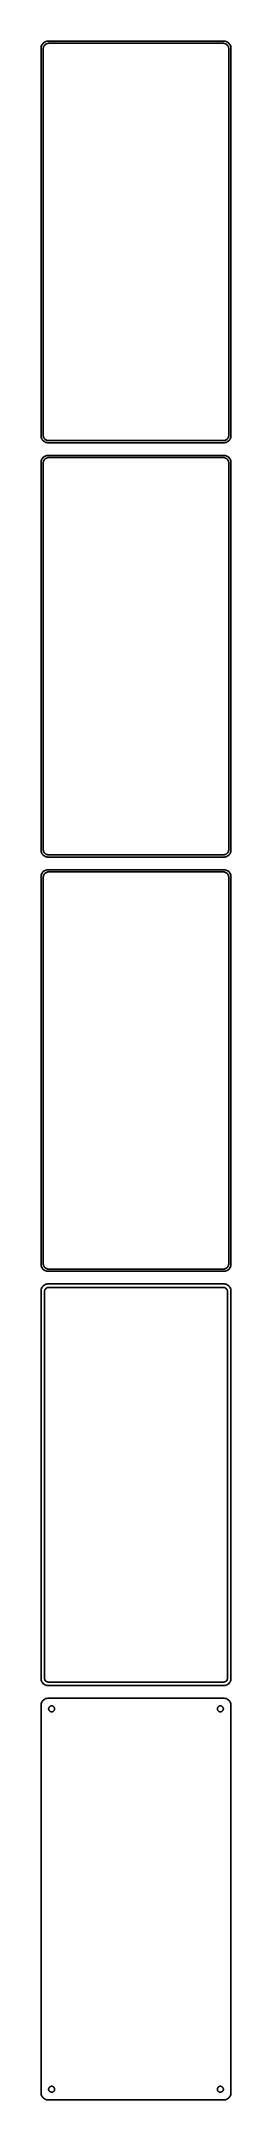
# Model space of a CAD drawing. Header units: metres. Extents: x -68 to 68, y 1328 to 2788.
import ezdxf

# ---------------------------------------------------------------- set-up
doc = ezdxf.new("R2010")
doc.units = ezdxf.units.M

msp = doc.modelspace()

# ---------------------------------------------------------------- linework, layer by layer
for p, q in [((-67.4606, 2784.13), (-67.5, 2783.5)), ((-67.5, 2783.5), (-67.5, 2508.5)), ((-67.3429, 2784.74), (-67.4606, 2784.13)), ((-67.1489, 2785.34), (-67.3429, 2784.74)), ((-66.8815, 2785.91), (-67.1489, 2785.34)), ((-66.5451, 2786.44), (-66.8815, 2785.91)), ((-66.1448, 2786.92), (-66.5451, 2786.44)), ((-65.6871, 2787.35), (-66.1448, 2786.92)), ((-66, 2783), (-65.9685, 2783.5)), ((-66, 2509), (-66, 2783)), ((-65.9685, 2783.5), (-65.8743, 2783.99)), ((-65.8743, 2783.99), (-65.7191, 2784.47)), ((-65.7191, 2784.47), (-65.5052, 2784.93)), ((-65.1791, 2787.72), (-65.6871, 2787.35)), ((-65.5052, 2784.93), (-65.2361, 2785.35)), ((-65.2361, 2785.35), (-64.9159, 2785.74)), ((-64.6289, 2788.02), (-65.1791, 2787.72)), ((-64.9159, 2785.74), (-64.5497, 2786.08)), ((-64.0451, 2788.26), (-64.6289, 2788.02)), ((-64.5497, 2786.08), (-64.1433, 2786.38)), ((-64.1433, 2786.38), (-63.7031, 2786.62)), ((-63.4369, 2788.41), (-64.0451, 2788.26)), ((-63.7031, 2786.62), (-63.2361, 2786.8)), ((-62.8139, 2788.49), (-63.4369, 2788.41)), ((-63.2361, 2786.8), (-62.7495, 2786.93)), ((62.8139, 2788.49), (-62.8139, 2788.49)), ((-62.7495, 2786.93), (-62.2512, 2786.99)), ((-62.2512, 2786.99), (62.2512, 2786.99)), ((62.2512, 2786.99), (62.7495, 2786.93)), ((62.7495, 2786.93), (63.2361, 2786.8)), ((63.4369, 2788.41), (62.8139, 2788.49)), ((63.2361, 2786.8), (63.7031, 2786.62)), ((64.0451, 2788.26), (63.4369, 2788.41)), ((63.7031, 2786.62), (64.1433, 2786.38)), ((64.6289, 2788.02), (64.0451, 2788.26)), ((64.1433, 2786.38), (64.5497, 2786.08)), ((64.5497, 2786.08), (64.9159, 2785.74)), ((65.1791, 2787.72), (64.6289, 2788.02)), ((64.9159, 2785.74), (65.2361, 2785.35)), ((65.6871, 2787.35), (65.1791, 2787.72)), ((65.2361, 2785.35), (65.5052, 2784.93)), ((65.5052, 2784.93), (65.7191, 2784.47)), ((66.1448, 2786.92), (65.6871, 2787.35)), ((65.7191, 2784.47), (65.8743, 2783.99)), ((65.8743, 2783.99), (65.9685, 2783.5)), ((65.9685, 2783.5), (66, 2783)), ((66, 2783), (66, 2509)), ((66.5451, 2786.44), (66.1448, 2786.92)), ((66.8815, 2785.91), (66.5451, 2786.44)), ((67.1489, 2785.34), (66.8815, 2785.91)), ((67.3429, 2784.74), (67.1489, 2785.34)), ((67.4606, 2784.13), (67.3429, 2784.74)), ((67.5, 2783.5), (67.4606, 2784.13)), ((67.5, 2508.5), (67.5, 2783.5)), ((-67.5, 2508.5), (-67.4606, 2507.87)), ((-67.4606, 2507.87), (-67.3429, 2507.26)), ((-67.3429, 2507.26), (-67.1489, 2506.66)), ((-67.1489, 2506.66), (-66.8815, 2506.09)), ((-66.8815, 2506.09), (-66.5451, 2505.56)), ((-66.5451, 2505.56), (-66.1448, 2505.08)), ((-66.1448, 2505.08), (-65.6871, 2504.65)), ((-65.9685, 2508.5), (-66, 2509)), ((-65.8743, 2508.01), (-65.9685, 2508.5)), ((-65.7191, 2507.53), (-65.8743, 2508.01)), ((-65.5052, 2507.07), (-65.7191, 2507.53)), ((-65.6871, 2504.65), (-65.1791, 2504.28)), ((-65.2361, 2506.65), (-65.5052, 2507.07)), ((-64.9159, 2506.26), (-65.2361, 2506.65)), ((-65.1791, 2504.28), (-64.6289, 2503.98)), ((-64.5497, 2505.92), (-64.9159, 2506.26)), ((-64.6289, 2503.98), (-64.0451, 2503.74)), ((-64.1433, 2505.62), (-64.5497, 2505.92)), ((-63.7031, 2505.38), (-64.1433, 2505.62)), ((-64.0451, 2503.74), (-63.4369, 2503.59)), ((-63.2361, 2505.2), (-63.7031, 2505.38)), ((-63.4369, 2503.59), (-62.8139, 2503.51)), ((-62.7495, 2505.07), (-63.2361, 2505.2)), ((-62.8139, 2503.51), (62.8139, 2503.51)), ((-62.2512, 2505.01), (-62.7495, 2505.07)), ((62.2512, 2505.01), (-62.2512, 2505.01)), ((62.7495, 2505.07), (62.2512, 2505.01)), ((63.2361, 2505.2), (62.7495, 2505.07)), ((62.8139, 2503.51), (63.4369, 2503.59)), ((63.7031, 2505.38), (63.2361, 2505.2)), ((63.4369, 2503.59), (64.0451, 2503.74)), ((64.1433, 2505.62), (63.7031, 2505.38)), ((64.0451, 2503.74), (64.6289, 2503.98)), ((64.5497, 2505.92), (64.1433, 2505.62)), ((64.9159, 2506.26), (64.5497, 2505.92)), ((64.6289, 2503.98), (65.1791, 2504.28)), ((65.2361, 2506.65), (64.9159, 2506.26)), ((65.1791, 2504.28), (65.6871, 2504.65)), ((65.5052, 2507.07), (65.2361, 2506.65)), ((65.7191, 2507.53), (65.5052, 2507.07)), ((65.6871, 2504.65), (66.1448, 2505.08)), ((65.8743, 2508.01), (65.7191, 2507.53)), ((65.9685, 2508.5), (65.8743, 2508.01)), ((66, 2509), (65.9685, 2508.5)), ((66.1448, 2505.08), (66.5451, 2505.56)), ((66.5451, 2505.56), (66.8815, 2506.09)), ((66.8815, 2506.09), (67.1489, 2506.66)), ((67.1489, 2506.66), (67.3429, 2507.26)), ((67.3429, 2507.26), (67.4606, 2507.87)), ((67.4606, 2507.87), (67.5, 2508.5)), ((-67.4606, 2490.13), (-67.5, 2489.5)), ((-67.5, 2489.5), (-67.5, 2214.5)), ((-67.3429, 2490.74), (-67.4606, 2490.13)), ((-67.1489, 2491.34), (-67.3429, 2490.74)), ((-66.8815, 2491.91), (-67.1489, 2491.34)), ((-66.5451, 2492.44), (-66.8815, 2491.91)), ((-66.1448, 2492.92), (-66.5451, 2492.44)), ((-65.6871, 2493.35), (-66.1448, 2492.92)), ((-66, 2489), (-65.9685, 2489.5)), ((-66, 2215), (-66, 2489)), ((-65.9685, 2489.5), (-65.8743, 2489.99)), ((-65.8743, 2489.99), (-65.7191, 2490.47)), ((-65.7191, 2490.47), (-65.5052, 2490.93)), ((-65.1791, 2493.72), (-65.6871, 2493.35)), ((-65.5052, 2490.93), (-65.2361, 2491.35)), ((-65.2361, 2491.35), (-64.9159, 2491.74)), ((-64.6289, 2494.02), (-65.1791, 2493.72)), ((-64.9159, 2491.74), (-64.5497, 2492.08)), ((-64.0451, 2494.26), (-64.6289, 2494.02)), ((-64.5497, 2492.08), (-64.1433, 2492.38)), ((-64.1433, 2492.38), (-63.7031, 2492.62)), ((-63.4369, 2494.41), (-64.0451, 2494.26)), ((-63.7031, 2492.62), (-63.2361, 2492.8)), ((-62.8139, 2494.49), (-63.4369, 2494.41)), ((-63.2361, 2492.8), (-62.7495, 2492.93)), ((62.8139, 2494.49), (-62.8139, 2494.49)), ((-62.7495, 2492.93), (-62.2512, 2492.99)), ((-62.2512, 2492.99), (62.2512, 2492.99)), ((62.2512, 2492.99), (62.7495, 2492.93)), ((62.7495, 2492.93), (63.2361, 2492.8)), ((63.4369, 2494.41), (62.8139, 2494.49)), ((63.2361, 2492.8), (63.7031, 2492.62)), ((64.0451, 2494.26), (63.4369, 2494.41)), ((63.7031, 2492.62), (64.1433, 2492.38)), ((64.6289, 2494.02), (64.0451, 2494.26)), ((64.1433, 2492.38), (64.5497, 2492.08)), ((64.5497, 2492.08), (64.9159, 2491.74)), ((65.1791, 2493.72), (64.6289, 2494.02)), ((64.9159, 2491.74), (65.2361, 2491.35)), ((65.6871, 2493.35), (65.1791, 2493.72)), ((65.2361, 2491.35), (65.5052, 2490.93)), ((65.5052, 2490.93), (65.7191, 2490.47)), ((66.1448, 2492.92), (65.6871, 2493.35)), ((65.7191, 2490.47), (65.8743, 2489.99)), ((65.8743, 2489.99), (65.9685, 2489.5)), ((65.9685, 2489.5), (66, 2489)), ((66, 2489), (66, 2215)), ((66.5451, 2492.44), (66.1448, 2492.92)), ((66.8815, 2491.91), (66.5451, 2492.44)), ((67.1489, 2491.34), (66.8815, 2491.91)), ((67.3429, 2490.74), (67.1489, 2491.34)), ((67.4606, 2490.13), (67.3429, 2490.74)), ((67.5, 2489.5), (67.4606, 2490.13)), ((67.5, 2214.5), (67.5, 2489.5)), ((-67.5, 2214.5), (-67.4606, 2213.87)), ((-67.4606, 2213.87), (-67.3429, 2213.26)), ((-67.3429, 2213.26), (-67.1489, 2212.66)), ((-67.1489, 2212.66), (-66.8815, 2212.09)), ((-66.8815, 2212.09), (-66.5451, 2211.56)), ((-66.5451, 2211.56), (-66.1448, 2211.08)), ((-66.1448, 2211.08), (-65.6871, 2210.65)), ((-65.9685, 2214.5), (-66, 2215)), ((-65.8743, 2214.01), (-65.9685, 2214.5)), ((-65.7191, 2213.53), (-65.8743, 2214.01)), ((-65.5052, 2213.07), (-65.7191, 2213.53)), ((-65.6871, 2210.65), (-65.1791, 2210.28)), ((-65.2361, 2212.65), (-65.5052, 2213.07)), ((-64.9159, 2212.26), (-65.2361, 2212.65)), ((-65.1791, 2210.28), (-64.6289, 2209.98)), ((-64.5497, 2211.92), (-64.9159, 2212.26)), ((-64.6289, 2209.98), (-64.0451, 2209.74)), ((-64.1433, 2211.62), (-64.5497, 2211.92)), ((-63.7031, 2211.38), (-64.1433, 2211.62)), ((-64.0451, 2209.74), (-63.4369, 2209.59)), ((-63.2361, 2211.2), (-63.7031, 2211.38)), ((-63.4369, 2209.59), (-62.8139, 2209.51)), ((-62.7495, 2211.07), (-63.2361, 2211.2)), ((-62.8139, 2209.51), (62.8139, 2209.51)), ((-62.2512, 2211.01), (-62.7495, 2211.07)), ((62.2512, 2211.01), (-62.2512, 2211.01)), ((62.7495, 2211.07), (62.2512, 2211.01)), ((63.2361, 2211.2), (62.7495, 2211.07)), ((62.8139, 2209.51), (63.4369, 2209.59)), ((63.7031, 2211.38), (63.2361, 2211.2)), ((63.4369, 2209.59), (64.0451, 2209.74)), ((64.1433, 2211.62), (63.7031, 2211.38)), ((64.0451, 2209.74), (64.6289, 2209.98)), ((64.5497, 2211.92), (64.1433, 2211.62)), ((64.9159, 2212.26), (64.5497, 2211.92)), ((64.6289, 2209.98), (65.1791, 2210.28)), ((65.2361, 2212.65), (64.9159, 2212.26)), ((65.1791, 2210.28), (65.6871, 2210.65)), ((65.5052, 2213.07), (65.2361, 2212.65)), ((65.7191, 2213.53), (65.5052, 2213.07)), ((65.6871, 2210.65), (66.1448, 2211.08)), ((65.8743, 2214.01), (65.7191, 2213.53)), ((65.9685, 2214.5), (65.8743, 2214.01)), ((66, 2215), (65.9685, 2214.5)), ((66.1448, 2211.08), (66.5451, 2211.56)), ((66.5451, 2211.56), (66.8815, 2212.09)), ((66.8815, 2212.09), (67.1489, 2212.66)), ((67.1489, 2212.66), (67.3429, 2213.26)), ((67.3429, 2213.26), (67.4606, 2213.87)), ((67.4606, 2213.87), (67.5, 2214.5)), ((-67.4606, 2196.13), (-67.5, 2195.5)), ((-67.5, 2195.5), (-67.5, 1920.5)), ((-67.3429, 2196.74), (-67.4606, 2196.13)), ((-67.1489, 2197.34), (-67.3429, 2196.74)), ((-66.8815, 2197.91), (-67.1489, 2197.34)), ((-66.5451, 2198.44), (-66.8815, 2197.91)), ((-66.1448, 2198.92), (-66.5451, 2198.44)), ((-65.6871, 2199.35), (-66.1448, 2198.92)), ((-66, 2195), (-65.9685, 2195.5)), ((-66, 1921), (-66, 2195)), ((-65.9685, 2195.5), (-65.8743, 2195.99)), ((-65.8743, 2195.99), (-65.7191, 2196.47)), ((-65.7191, 2196.47), (-65.5052, 2196.93)), ((-65.1791, 2199.72), (-65.6871, 2199.35)), ((-65.5052, 2196.93), (-65.2361, 2197.35)), ((-65.2361, 2197.35), (-64.9159, 2197.74)), ((-64.6289, 2200.02), (-65.1791, 2199.72)), ((-64.9159, 2197.74), (-64.5497, 2198.08)), ((-64.0451, 2200.26), (-64.6289, 2200.02)), ((-64.5497, 2198.08), (-64.1433, 2198.38)), ((-64.1433, 2198.38), (-63.7031, 2198.62)), ((-63.4369, 2200.41), (-64.0451, 2200.26)), ((-63.7031, 2198.62), (-63.2361, 2198.8)), ((-62.8139, 2200.49), (-63.4369, 2200.41)), ((-63.2361, 2198.8), (-62.7495, 2198.93)), ((62.8139, 2200.49), (-62.8139, 2200.49)), ((-62.7495, 2198.93), (-62.2512, 2198.99)), ((-62.2512, 2198.99), (62.2512, 2198.99)), ((62.2512, 2198.99), (62.7495, 2198.93)), ((62.7495, 2198.93), (63.2361, 2198.8)), ((63.4369, 2200.41), (62.8139, 2200.49)), ((63.2361, 2198.8), (63.7031, 2198.62)), ((64.0451, 2200.26), (63.4369, 2200.41)), ((63.7031, 2198.62), (64.1433, 2198.38)), ((64.6289, 2200.02), (64.0451, 2200.26)), ((64.1433, 2198.38), (64.5497, 2198.08)), ((64.5497, 2198.08), (64.9159, 2197.74)), ((65.1791, 2199.72), (64.6289, 2200.02)), ((64.9159, 2197.74), (65.2361, 2197.35)), ((65.6871, 2199.35), (65.1791, 2199.72)), ((65.2361, 2197.35), (65.5052, 2196.93)), ((65.5052, 2196.93), (65.7191, 2196.47)), ((66.1448, 2198.92), (65.6871, 2199.35)), ((65.7191, 2196.47), (65.8743, 2195.99)), ((65.8743, 2195.99), (65.9685, 2195.5)), ((65.9685, 2195.5), (66, 2195)), ((66, 2195), (66, 1921)), ((66.5451, 2198.44), (66.1448, 2198.92)), ((66.8815, 2197.91), (66.5451, 2198.44)), ((67.1489, 2197.34), (66.8815, 2197.91)), ((67.3429, 2196.74), (67.1489, 2197.34)), ((67.4606, 2196.13), (67.3429, 2196.74)), ((67.5, 2195.5), (67.4606, 2196.13)), ((67.5, 1920.5), (67.5, 2195.5)), ((-67.5, 1920.5), (-67.4606, 1919.87)), ((-67.4606, 1919.87), (-67.3429, 1919.26)), ((-67.3429, 1919.26), (-67.1489, 1918.66)), ((-67.1489, 1918.66), (-66.8815, 1918.09)), ((-66.8815, 1918.09), (-66.5451, 1917.56)), ((-66.5451, 1917.56), (-66.1448, 1917.08)), ((-66.1448, 1917.08), (-65.6871, 1916.65)), ((-65.9685, 1920.5), (-66, 1921)), ((-65.8743, 1920.01), (-65.9685, 1920.5)), ((-65.7191, 1919.53), (-65.8743, 1920.01)), ((-65.5052, 1919.07), (-65.7191, 1919.53)), ((-65.6871, 1916.65), (-65.1791, 1916.28)), ((-65.2361, 1918.65), (-65.5052, 1919.07)), ((-64.9159, 1918.26), (-65.2361, 1918.65)), ((-65.1791, 1916.28), (-64.6289, 1915.98)), ((-64.5497, 1917.92), (-64.9159, 1918.26)), ((-64.6289, 1915.98), (-64.0451, 1915.74)), ((-64.1433, 1917.62), (-64.5497, 1917.92)), ((-63.7031, 1917.38), (-64.1433, 1917.62)), ((-64.0451, 1915.74), (-63.4369, 1915.59)), ((-63.2361, 1917.2), (-63.7031, 1917.38)), ((-63.4369, 1915.59), (-62.8139, 1915.51)), ((-62.7495, 1917.07), (-63.2361, 1917.2)), ((-62.8139, 1915.51), (62.8139, 1915.51)), ((-62.2512, 1917.01), (-62.7495, 1917.07)), ((62.2512, 1917.01), (-62.2512, 1917.01)), ((62.7495, 1917.07), (62.2512, 1917.01)), ((63.2361, 1917.2), (62.7495, 1917.07)), ((62.8139, 1915.51), (63.4369, 1915.59)), ((63.7031, 1917.38), (63.2361, 1917.2)), ((63.4369, 1915.59), (64.0451, 1915.74)), ((64.1433, 1917.62), (63.7031, 1917.38)), ((64.0451, 1915.74), (64.6289, 1915.98)), ((64.5497, 1917.92), (64.1433, 1917.62)), ((64.9159, 1918.26), (64.5497, 1917.92)), ((64.6289, 1915.98), (65.1791, 1916.28)), ((65.2361, 1918.65), (64.9159, 1918.26)), ((65.1791, 1916.28), (65.6871, 1916.65)), ((65.5052, 1919.07), (65.2361, 1918.65)), ((65.7191, 1919.53), (65.5052, 1919.07)), ((65.6871, 1916.65), (66.1448, 1917.08)), ((65.8743, 1920.01), (65.7191, 1919.53)), ((65.9685, 1920.5), (65.8743, 1920.01)), ((66, 1921), (65.9685, 1920.5)), ((66.1448, 1917.08), (66.5451, 1917.56)), ((66.5451, 1917.56), (66.8815, 1918.09)), ((66.8815, 1918.09), (67.1489, 1918.66)), ((67.1489, 1918.66), (67.3429, 1919.26)), ((67.3429, 1919.26), (67.4606, 1919.87)), ((67.4606, 1919.87), (67.5, 1920.5)), ((-67.4606, 1902.13), (-67.5, 1901.5)), ((-67.5, 1901.5), (-67.5, 1626.5)), ((-67.3429, 1902.74), (-67.4606, 1902.13)), ((-67.1489, 1903.34), (-67.3429, 1902.74)), ((-66.8815, 1903.91), (-67.1489, 1903.34)), ((-66.5451, 1904.44), (-66.8815, 1903.91)), ((-66.1448, 1904.92), (-66.5451, 1904.44)), ((-65.6871, 1905.35), (-66.1448, 1904.92)), ((-65.1791, 1905.72), (-65.6871, 1905.35)), ((-64.6289, 1906.02), (-65.1791, 1905.72)), ((-65.1129, 1901), (-65.0884, 1901.39)), ((-65.1129, 1627), (-65.1129, 1901)), ((-65.0884, 1901.39), (-65.0151, 1901.77)), ((-65.0151, 1901.77), (-64.8943, 1902.15)), ((-64.8943, 1902.15), (-64.7279, 1902.5)), ((-64.7279, 1902.5), (-64.5184, 1902.83)), ((-64.0451, 1906.26), (-64.6289, 1906.02)), ((-64.5184, 1902.83), (-64.2692, 1903.13)), ((-64.2692, 1903.13), (-63.9842, 1903.4)), ((-63.4369, 1906.41), (-64.0451, 1906.26)), ((-63.9842, 1903.4), (-63.668, 1903.63)), ((-63.668, 1903.63), (-63.3254, 1903.82)), ((-62.8139, 1906.49), (-63.4369, 1906.41)), ((-63.3254, 1903.82), (-62.9619, 1903.96)), ((-62.9619, 1903.96), (-62.5833, 1904.06)), ((62.8139, 1906.49), (-62.8139, 1906.49)), ((-62.5833, 1904.06), (-62.1954, 1904.11)), ((-62.1954, 1904.11), (62.1954, 1904.11)), ((62.1954, 1904.11), (62.5833, 1904.06)), ((62.5833, 1904.06), (62.9619, 1903.96)), ((63.4369, 1906.41), (62.8139, 1906.49)), ((62.9619, 1903.96), (63.3254, 1903.82)), ((63.3254, 1903.82), (63.668, 1903.63)), ((64.0451, 1906.26), (63.4369, 1906.41)), ((63.668, 1903.63), (63.9842, 1903.4)), ((63.9842, 1903.4), (64.2692, 1903.13)), ((64.6289, 1906.02), (64.0451, 1906.26)), ((64.2692, 1903.13), (64.5184, 1902.83)), ((64.5184, 1902.83), (64.7279, 1902.5)), ((65.1791, 1905.72), (64.6289, 1906.02)), ((64.7279, 1902.5), (64.8943, 1902.15)), ((64.8943, 1902.15), (65.0151, 1901.77)), ((65.0151, 1901.77), (65.0884, 1901.39)), ((65.0884, 1901.39), (65.1129, 1901)), ((65.1129, 1901), (65.1129, 1627)), ((65.6871, 1905.35), (65.1791, 1905.72)), ((66.1448, 1904.92), (65.6871, 1905.35)), ((66.5451, 1904.44), (66.1448, 1904.92)), ((66.8815, 1903.91), (66.5451, 1904.44)), ((67.1489, 1903.34), (66.8815, 1903.91)), ((67.3429, 1902.74), (67.1489, 1903.34)), ((67.4606, 1902.13), (67.3429, 1902.74)), ((67.5, 1901.5), (67.4606, 1902.13)), ((67.5, 1626.5), (67.5, 1901.5)), ((-67.5, 1626.5), (-67.4606, 1625.87)), ((-67.4606, 1625.87), (-67.3429, 1625.26)), ((-67.3429, 1625.26), (-67.1489, 1624.66)), ((-67.1489, 1624.66), (-66.8815, 1624.09)), ((-66.8815, 1624.09), (-66.5451, 1623.56)), ((-66.5451, 1623.56), (-66.1448, 1623.08)), ((-66.1448, 1623.08), (-65.6871, 1622.65)), ((-65.6871, 1622.65), (-65.1791, 1622.28)), ((-65.1791, 1622.28), (-64.6289, 1621.98)), ((-65.0884, 1626.61), (-65.1129, 1627)), ((-65.0151, 1626.23), (-65.0884, 1626.61)), ((-64.8943, 1625.85), (-65.0151, 1626.23)), ((-64.7279, 1625.5), (-64.8943, 1625.85)), ((-64.5184, 1625.17), (-64.7279, 1625.5)), ((-64.6289, 1621.98), (-64.0451, 1621.74)), ((-64.2692, 1624.87), (-64.5184, 1625.17)), ((-63.9842, 1624.6), (-64.2692, 1624.87)), ((-64.0451, 1621.74), (-63.4369, 1621.59)), ((-63.668, 1624.37), (-63.9842, 1624.6)), ((-63.3254, 1624.18), (-63.668, 1624.37)), ((-62.9619, 1624.04), (-63.3254, 1624.18)), ((-62.5833, 1623.94), (-62.9619, 1624.04)), ((-62.1954, 1623.89), (-62.5833, 1623.94)), ((62.1954, 1623.89), (-62.1954, 1623.89)), ((62.5833, 1623.94), (62.1954, 1623.89)), ((62.9619, 1624.04), (62.5833, 1623.94)), ((63.3254, 1624.18), (62.9619, 1624.04)), ((63.668, 1624.37), (63.3254, 1624.18)), ((63.4369, 1621.59), (64.0451, 1621.74)), ((63.9842, 1624.6), (63.668, 1624.37)), ((64.2692, 1624.87), (63.9842, 1624.6)), ((64.0451, 1621.74), (64.6289, 1621.98)), ((64.5184, 1625.17), (64.2692, 1624.87)), ((64.7279, 1625.5), (64.5184, 1625.17)), ((64.6289, 1621.98), (65.1791, 1622.28)), ((64.8943, 1625.85), (64.7279, 1625.5)), ((65.0151, 1626.23), (64.8943, 1625.85)), ((65.0884, 1626.61), (65.0151, 1626.23)), ((65.1129, 1627), (65.0884, 1626.61)), ((65.1791, 1622.28), (65.6871, 1622.65)), ((65.6871, 1622.65), (66.1448, 1623.08)), ((66.1448, 1623.08), (66.5451, 1623.56)), ((66.5451, 1623.56), (66.8815, 1624.09)), ((66.8815, 1624.09), (67.1489, 1624.66)), ((67.1489, 1624.66), (67.3429, 1625.26)), ((67.3429, 1625.26), (67.4606, 1625.87)), ((67.4606, 1625.87), (67.5, 1626.5)), ((-67.4606, 1608.13), (-67.5, 1607.5)), ((-67.5, 1607.5), (-67.5, 1332.5)), ((-67.3429, 1608.74), (-67.4606, 1608.13)), ((-67.1489, 1609.34), (-67.3429, 1608.74)), ((-66.8815, 1609.91), (-67.1489, 1609.34)), ((-66.5451, 1610.44), (-66.8815, 1609.91)), ((-66.1448, 1610.92), (-66.5451, 1610.44)), ((-65.6871, 1611.35), (-66.1448, 1610.92)), ((-65.1791, 1611.72), (-65.6871, 1611.35)), ((-64.6289, 1612.02), (-65.1791, 1611.72)), ((-64.0451, 1612.26), (-64.6289, 1612.02)), ((-63.4369, 1612.41), (-64.0451, 1612.26)), ((-63.4369, 1621.59), (-62.8139, 1621.51)), ((-62.8139, 1612.49), (-63.4369, 1612.41)), ((-62.8139, 1621.51), (62.8139, 1621.51)), ((62.8139, 1612.49), (-62.8139, 1612.49)), ((-60.6598, 1607.03), (-60.4001, 1607.1)), ((-60.4001, 1607.1), (-60.1341, 1607.13)), ((-60.1341, 1607.13), (-59.8659, 1607.13)), ((-59.8659, 1607.13), (-59.5999, 1607.1)), ((-59.5999, 1607.1), (-59.3401, 1607.03)), ((59.3401, 1607.03), (59.5999, 1607.1)), ((59.5999, 1607.1), (59.8659, 1607.13)), ((59.8659, 1607.13), (60.1341, 1607.13)), ((60.1341, 1607.13), (60.4001, 1607.1)), ((60.4001, 1607.1), (60.6598, 1607.03)), ((62.8139, 1621.51), (63.4369, 1621.59)), ((63.4369, 1612.41), (62.8139, 1612.49)), ((64.0451, 1612.26), (63.4369, 1612.41)), ((64.6289, 1612.02), (64.0451, 1612.26)), ((65.1791, 1611.72), (64.6289, 1612.02)), ((65.6871, 1611.35), (65.1791, 1611.72)), ((66.1448, 1610.92), (65.6871, 1611.35)), ((66.5451, 1610.44), (66.1448, 1610.92)), ((66.8815, 1609.91), (66.5451, 1610.44)), ((67.1489, 1609.34), (66.8815, 1609.91)), ((67.3429, 1608.74), (67.1489, 1609.34)), ((67.4606, 1608.13), (67.3429, 1608.74)), ((67.5, 1607.5), (67.4606, 1608.13)), ((67.5, 1332.5), (67.5, 1607.5)), ((-62.1353, 1605), (-62.1185, 1605.27)), ((-62.1185, 1604.73), (-62.1353, 1605)), ((-62.1185, 1605.27), (-62.0682, 1605.53)), ((-62.0682, 1604.47), (-62.1185, 1604.73)), ((-62.0682, 1605.53), (-61.9853, 1605.79)), ((-61.9853, 1604.21), (-62.0682, 1604.47)), ((-61.9853, 1605.79), (-61.8712, 1606.03)), ((-61.8712, 1603.97), (-61.9853, 1604.21)), ((-61.8712, 1606.03), (-61.7275, 1606.26)), ((-61.7275, 1603.74), (-61.8712, 1603.97)), ((-61.7275, 1606.26), (-61.5565, 1606.46)), ((-61.5565, 1603.54), (-61.7275, 1603.74)), ((-61.5565, 1606.46), (-61.3611, 1606.65)), ((-61.3611, 1603.35), (-61.5565, 1603.54)), ((-61.3611, 1606.65), (-61.1441, 1606.8)), ((-61.1441, 1603.2), (-61.3611, 1603.35)), ((-61.1441, 1606.8), (-60.9092, 1606.93)), ((-60.9092, 1603.07), (-61.1441, 1603.2)), ((-60.9092, 1606.93), (-60.6598, 1607.03)), ((-60.6598, 1602.97), (-60.9092, 1603.07)), ((-60.4001, 1602.9), (-60.6598, 1602.97)), ((-60.1341, 1602.87), (-60.4001, 1602.9)), ((-59.8659, 1602.87), (-60.1341, 1602.87)), ((-59.5999, 1602.9), (-59.8659, 1602.87)), ((-59.3401, 1602.97), (-59.5999, 1602.9)), ((-59.3401, 1607.03), (-59.0908, 1606.93)), ((-59.0908, 1603.07), (-59.3401, 1602.97)), ((-59.0908, 1606.93), (-58.8559, 1606.8)), ((-58.8559, 1603.2), (-59.0908, 1603.07)), ((-58.8559, 1606.8), (-58.6389, 1606.65)), ((-58.6389, 1603.35), (-58.8559, 1603.2)), ((-58.6389, 1606.65), (-58.4434, 1606.46)), ((-58.4434, 1603.54), (-58.6389, 1603.35)), ((-58.4434, 1606.46), (-58.2725, 1606.26)), ((-58.2725, 1603.74), (-58.4434, 1603.54)), ((-58.2725, 1606.26), (-58.1288, 1606.03)), ((-58.1288, 1603.97), (-58.2725, 1603.74)), ((-58.1288, 1606.03), (-58.0146, 1605.79)), ((-58.0146, 1604.21), (-58.1288, 1603.97)), ((-58.0146, 1605.79), (-57.9318, 1605.53)), ((-57.9318, 1604.47), (-58.0146, 1604.21)), ((-57.9318, 1605.53), (-57.8815, 1605.27)), ((-57.8815, 1604.73), (-57.9318, 1604.47)), ((-57.8815, 1605.27), (-57.8647, 1605)), ((-57.8647, 1605), (-57.8815, 1604.73)), ((57.8647, 1605), (57.8815, 1605.27)), ((57.8815, 1604.73), (57.8647, 1605)), ((57.8815, 1605.27), (57.9318, 1605.53)), ((57.9318, 1604.47), (57.8815, 1604.73)), ((57.9318, 1605.53), (58.0146, 1605.79)), ((58.0146, 1604.21), (57.9318, 1604.47)), ((58.0146, 1605.79), (58.1288, 1606.03)), ((58.1288, 1603.97), (58.0146, 1604.21)), ((58.1288, 1606.03), (58.2725, 1606.26)), ((58.2725, 1603.74), (58.1288, 1603.97)), ((58.2725, 1606.26), (58.4434, 1606.46)), ((58.4434, 1603.54), (58.2725, 1603.74)), ((58.4434, 1606.46), (58.6389, 1606.65)), ((58.6389, 1603.35), (58.4434, 1603.54)), ((58.6389, 1606.65), (58.8559, 1606.8)), ((58.8559, 1603.2), (58.6389, 1603.35)), ((58.8559, 1606.8), (59.0908, 1606.93)), ((59.0908, 1603.07), (58.8559, 1603.2)), ((59.0908, 1606.93), (59.3401, 1607.03)), ((59.3401, 1602.97), (59.0908, 1603.07)), ((59.5999, 1602.9), (59.3401, 1602.97)), ((59.8659, 1602.87), (59.5999, 1602.9)), ((60.1341, 1602.87), (59.8659, 1602.87)), ((60.4001, 1602.9), (60.1341, 1602.87)), ((60.6598, 1602.97), (60.4001, 1602.9)), ((60.6598, 1607.03), (60.9092, 1606.93)), ((60.9092, 1603.07), (60.6598, 1602.97)), ((60.9092, 1606.93), (61.1441, 1606.8)), ((61.1441, 1603.2), (60.9092, 1603.07)), ((61.1441, 1606.8), (61.3611, 1606.65)), ((61.3611, 1603.35), (61.1441, 1603.2)), ((61.3611, 1606.65), (61.5565, 1606.46)), ((61.5565, 1603.54), (61.3611, 1603.35)), ((61.5565, 1606.46), (61.7275, 1606.26)), ((61.7275, 1603.74), (61.5565, 1603.54)), ((61.7275, 1606.26), (61.8712, 1606.03)), ((61.8712, 1603.97), (61.7275, 1603.74)), ((61.8712, 1606.03), (61.9853, 1605.79)), ((61.9853, 1604.21), (61.8712, 1603.97)), ((61.9853, 1605.79), (62.0682, 1605.53)), ((62.0682, 1604.47), (61.9853, 1604.21)), ((62.0682, 1605.53), (62.1185, 1605.27)), ((62.1185, 1604.73), (62.0682, 1604.47)), ((62.1185, 1605.27), (62.1353, 1605)), ((62.1353, 1605), (62.1185, 1604.73)), ((-67.5, 1332.5), (-67.4606, 1331.87)), ((-67.4606, 1331.87), (-67.3429, 1331.26)), ((-67.3429, 1331.26), (-67.1489, 1330.66)), ((-67.1489, 1330.66), (-66.8815, 1330.09)), ((-66.8815, 1330.09), (-66.5451, 1329.56)), ((-66.5451, 1329.56), (-66.1448, 1329.08)), ((-62.1353, 1335), (-62.1185, 1335.27)), ((-62.1185, 1334.73), (-62.1353, 1335)), ((-62.1185, 1335.27), (-62.0682, 1335.53)), ((-62.0682, 1334.47), (-62.1185, 1334.73)), ((-62.0682, 1335.53), (-61.9853, 1335.79)), ((-61.9853, 1334.21), (-62.0682, 1334.47)), ((-61.9853, 1335.79), (-61.8712, 1336.03)), ((-61.8712, 1333.97), (-61.9853, 1334.21)), ((-61.8712, 1336.03), (-61.7275, 1336.26)), ((-61.7275, 1333.74), (-61.8712, 1333.97)), ((-61.7275, 1336.26), (-61.5565, 1336.46)), ((-61.5565, 1333.54), (-61.7275, 1333.74)), ((-61.5565, 1336.46), (-61.3611, 1336.65)), ((-61.3611, 1333.35), (-61.5565, 1333.54)), ((-61.3611, 1336.65), (-61.1441, 1336.8)), ((-61.1441, 1333.2), (-61.3611, 1333.35)), ((-61.1441, 1336.8), (-60.9092, 1336.93)), ((-60.9092, 1333.07), (-61.1441, 1333.2)), ((-60.9092, 1336.93), (-60.6598, 1337.03)), ((-60.6598, 1332.97), (-60.9092, 1333.07)), ((-60.6598, 1337.03), (-60.4001, 1337.1)), ((-60.4001, 1332.9), (-60.6598, 1332.97)), ((-60.4001, 1337.1), (-60.1341, 1337.13)), ((-60.1341, 1332.87), (-60.4001, 1332.9)), ((-60.1341, 1337.13), (-59.8659, 1337.13)), ((-59.8659, 1332.87), (-60.1341, 1332.87)), ((-59.8659, 1337.13), (-59.5999, 1337.1)), ((-59.5999, 1332.9), (-59.8659, 1332.87)), ((-59.5999, 1337.1), (-59.3401, 1337.03)), ((-59.3401, 1332.97), (-59.5999, 1332.9)), ((-59.3401, 1337.03), (-59.0908, 1336.93)), ((-59.0908, 1333.07), (-59.3401, 1332.97)), ((-59.0908, 1336.93), (-58.8559, 1336.8)), ((-58.8559, 1333.2), (-59.0908, 1333.07)), ((-58.8559, 1336.8), (-58.6389, 1336.65)), ((-58.6389, 1333.35), (-58.8559, 1333.2)), ((-58.6389, 1336.65), (-58.4434, 1336.46)), ((-58.4434, 1333.54), (-58.6389, 1333.35)), ((-58.4434, 1336.46), (-58.2725, 1336.26)), ((-58.2725, 1333.74), (-58.4434, 1333.54)), ((-58.2725, 1336.26), (-58.1288, 1336.03)), ((-58.1288, 1333.97), (-58.2725, 1333.74)), ((-58.1288, 1336.03), (-58.0146, 1335.79)), ((-58.0146, 1334.21), (-58.1288, 1333.97)), ((-58.0146, 1335.79), (-57.9318, 1335.53)), ((-57.9318, 1334.47), (-58.0146, 1334.21)), ((-57.9318, 1335.53), (-57.8815, 1335.27)), ((-57.8815, 1334.73), (-57.9318, 1334.47)), ((-57.8815, 1335.27), (-57.8647, 1335)), ((-57.8647, 1335), (-57.8815, 1334.73)), ((57.8647, 1335), (57.8815, 1335.27)), ((57.8815, 1334.73), (57.8647, 1335)), ((57.8815, 1335.27), (57.9318, 1335.53)), ((57.9318, 1334.47), (57.8815, 1334.73)), ((57.9318, 1335.53), (58.0146, 1335.79)), ((58.0146, 1334.21), (57.9318, 1334.47)), ((58.0146, 1335.79), (58.1288, 1336.03)), ((58.1288, 1333.97), (58.0146, 1334.21)), ((58.1288, 1336.03), (58.2725, 1336.26)), ((58.2725, 1333.74), (58.1288, 1333.97)), ((58.2725, 1336.26), (58.4434, 1336.46)), ((58.4434, 1333.54), (58.2725, 1333.74)), ((58.4434, 1336.46), (58.6389, 1336.65)), ((58.6389, 1333.35), (58.4434, 1333.54)), ((58.6389, 1336.65), (58.8559, 1336.8)), ((58.8559, 1333.2), (58.6389, 1333.35)), ((58.8559, 1336.8), (59.0908, 1336.93)), ((59.0908, 1333.07), (58.8559, 1333.2)), ((59.0908, 1336.93), (59.3401, 1337.03)), ((59.3401, 1332.97), (59.0908, 1333.07)), ((59.3401, 1337.03), (59.5999, 1337.1)), ((59.5999, 1332.9), (59.3401, 1332.97)), ((59.5999, 1337.1), (59.8659, 1337.13)), ((59.8659, 1332.87), (59.5999, 1332.9)), ((59.8659, 1337.13), (60.1341, 1337.13)), ((60.1341, 1332.87), (59.8659, 1332.87)), ((60.1341, 1337.13), (60.4001, 1337.1)), ((60.4001, 1332.9), (60.1341, 1332.87)), ((60.4001, 1337.1), (60.6598, 1337.03)), ((60.6598, 1332.97), (60.4001, 1332.9)), ((60.6598, 1337.03), (60.9092, 1336.93)), ((60.9092, 1333.07), (60.6598, 1332.97)), ((60.9092, 1336.93), (61.1441, 1336.8)), ((61.1441, 1333.2), (60.9092, 1333.07)), ((61.1441, 1336.8), (61.3611, 1336.65)), ((61.3611, 1333.35), (61.1441, 1333.2)), ((61.3611, 1336.65), (61.5565, 1336.46)), ((61.5565, 1333.54), (61.3611, 1333.35)), ((61.5565, 1336.46), (61.7275, 1336.26)), ((61.7275, 1333.74), (61.5565, 1333.54)), ((61.7275, 1336.26), (61.8712, 1336.03)), ((61.8712, 1333.97), (61.7275, 1333.74)), ((61.8712, 1336.03), (61.9853, 1335.79)), ((61.9853, 1334.21), (61.8712, 1333.97)), ((61.9853, 1335.79), (62.0682, 1335.53)), ((62.0682, 1334.47), (61.9853, 1334.21)), ((62.0682, 1335.53), (62.1185, 1335.27)), ((62.1185, 1334.73), (62.0682, 1334.47)), ((62.1185, 1335.27), (62.1353, 1335)), ((62.1353, 1335), (62.1185, 1334.73)), ((66.1448, 1329.08), (66.5451, 1329.56)), ((66.5451, 1329.56), (66.8815, 1330.09)), ((66.8815, 1330.09), (67.1489, 1330.66)), ((67.1489, 1330.66), (67.3429, 1331.26)), ((67.3429, 1331.26), (67.4606, 1331.87)), ((67.4606, 1331.87), (67.5, 1332.5)), ((-66.1448, 1329.08), (-65.6871, 1328.65)), ((-65.6871, 1328.65), (-65.1791, 1328.28)), ((-65.1791, 1328.28), (-64.6289, 1327.98)), ((-64.6289, 1327.98), (-64.0451, 1327.74)), ((-64.0451, 1327.74), (-63.4369, 1327.59)), ((-63.4369, 1327.59), (-62.8139, 1327.51)), ((-62.8139, 1327.51), (62.8139, 1327.51)), ((62.8139, 1327.51), (63.4369, 1327.59)), ((63.4369, 1327.59), (64.0451, 1327.74)), ((64.0451, 1327.74), (64.6289, 1327.98)), ((64.6289, 1327.98), (65.1791, 1328.28)), ((65.1791, 1328.28), (65.6871, 1328.65)), ((65.6871, 1328.65), (66.1448, 1329.08))]:
    msp.add_line(p, q)

doc.saveas('drawing.dxf')
